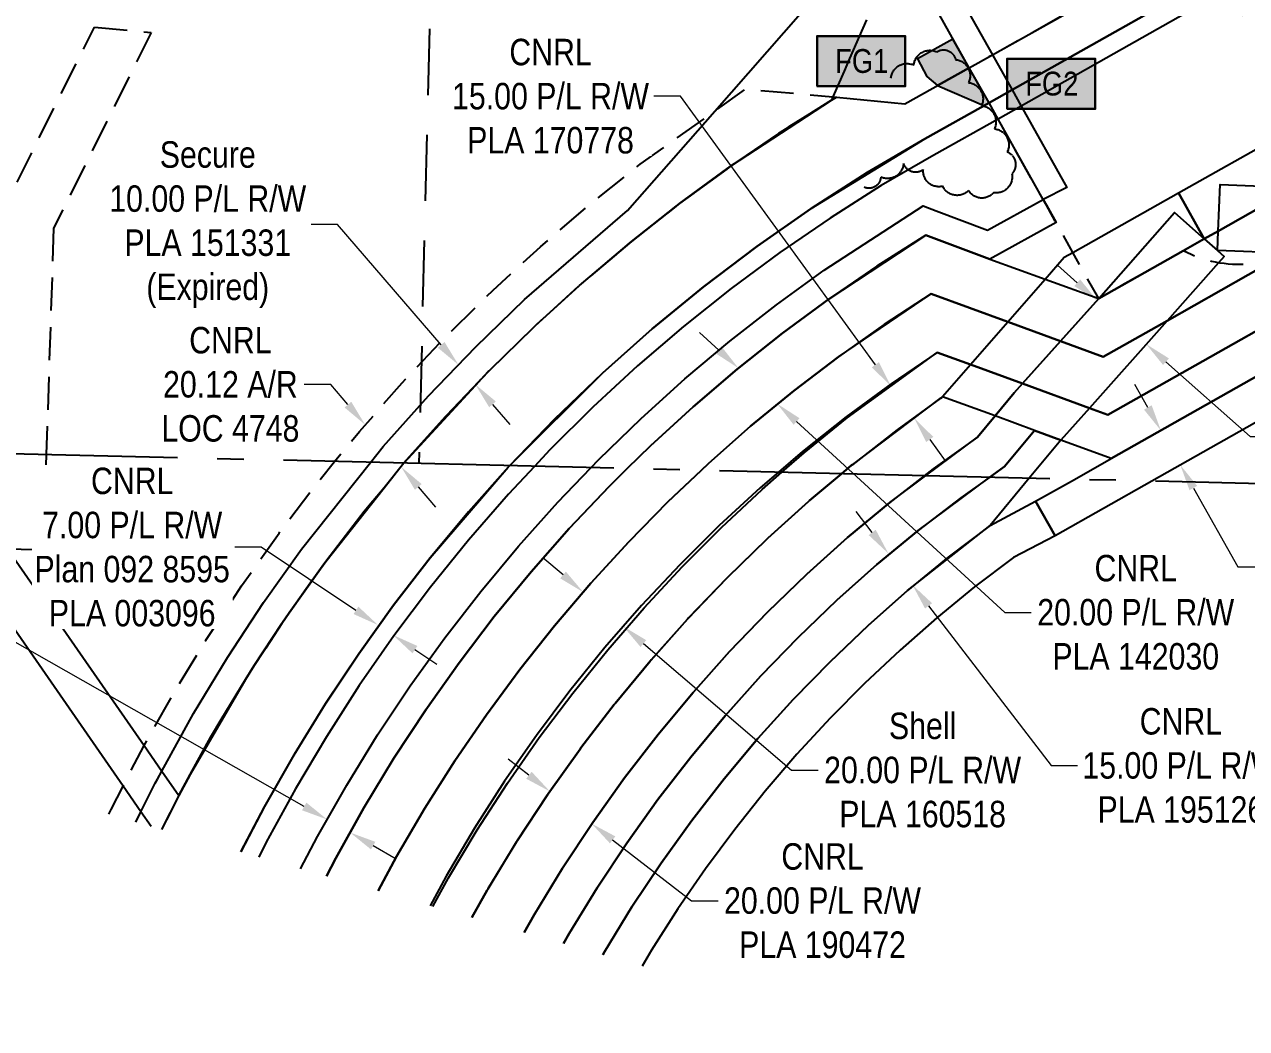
# Model space of a CAD drawing. Extents: x 388192 to 392250, y 6075257 to 6078288.
# Drawn here: x 389404.8 to 389867, y 6075256.7 to 6075636.3 of the extents above; entities that cross this region are included whole.
import ezdxf
from ezdxf.enums import TextEntityAlignment as Align

# ---------------------------------------------------------------- set-up
doc = ezdxf.new("R2010")
doc.units = 0
doc.header["$LTSCALE"] = 5
doc.header["$PDSIZE"] = 0.5
for name, pattern in [('0', [1, 1, 0]), ('foc-ACCESSROAD', [3.75, 2.5, -1.25]), ('foc-LSD', [8, 5, -3]), ('foc-QUARTERLINE', [33, 25, -3, 2, -3])]:
    doc.linetypes.add(name, pattern=pattern)
doc.layers.get('Defpoints').update_dxf_attribs({"color": 9})
for name, color, linetype in [('C-AR', 13, 'foc-ACCESSROAD'), ('C-RW', 13, 'Continuous'), ('C-WS', 13, 'foc-ACCESSROAD'), ('F-RW', 190, 'Continuous'), ('L-QSEC', 8, 'foc-QUARTERLINE'), ('L-SECTION-LSD', 7, 'foc-LSD'), ('P-TEMP-BLOCKS', 250, 'Continuous'), ('P-TEMP-BLUE', 146, 'Continuous'), ('P-WORKAREA', 113, 'Continuous'), ('P-WORKAREA-H', 111, 'Continuous'), ('T-BUSH', 110, '0')]:
    doc.layers.add(name, color=color, linetype=linetype)
for name, color, linetype, lineweight in [('C-AR-T', 13, 'Continuous', 9), ('C-RW-T', 13, 'Continuous', 9), ('F-RW-T', 190, 'Continuous', 9)]:
    doc.layers.add(name, color=color, linetype=linetype, lineweight=lineweight)
doc.layers.add('P-TEMP-BLUE-H', color=7, linetype='Continuous', true_color=0x99e6ff)
doc.styles.add('80CG', font='ARIALN.TTF', dxfattribs={"height": 10})
doc.styles.add('80L', font='ARIALN.TTF', dxfattribs={"height": 10})
doc.dimstyles.new('Compass 5 000', dxfattribs={"dimscale": 5, "dimtxt": 9, "dimasz": 2, "dimexe": 0.2, "dimexo": 0.0625, "dimgap": 0.5, "dimtad": 0, "dimtih": 1, "dimtoh": 1, "dimzin": 0, "dimdsep": 46, "dimtxsty": '80CG', "dimcen": 0.1, "dimse1": 1, "dimse2": 1, "dimclrd": 256, "dimclrt": 256, "dimaunit": 1, "dimadec": 4, "dimazin": 0, "dimtfac": 0.06, "dimtofl": 0, "dimtmove": 0, "dimatfit": 1, "dimfxl": 0.2, "dimtolj": 1, "dimtzin": 0, "dimlwd": -1, "dimarcsym": 0})

# ---------------------------------------------------------------- blocks, each defined once
blk = doc.blocks.new('*D24')
at = {"layer": 'C-AR-T', "transparency": 16777216}
for p, q in [((389520.62, 6075500.24), (389510.62, 6075500.24)), ((389527.13, 6075492.62), (389520.62, 6075500.24)), ((389553.74, 6075461.51), (389560.24, 6075453.91))]:
    blk.add_line(p, q, dxfattribs=at)
for points in [[(389528.39, 6075493.71), (389525.86, 6075491.54), (389533.63, 6075485.02)], [(389555.01, 6075462.59), (389552.47, 6075460.42), (389547.24, 6075469.11)]]:
    blk.add_solid(points, dxfattribs=at)
at = {"layer": 'Defpoints', "color": 0, "transparency": 16777216}
for p in [(389601.05, 6075542.69), (389614.66, 6075526.77), (389533.63, 6075485.02)]:
    blk.add_point(p, dxfattribs=at)
at = {"layer": 'C-AR-T', "transparency": 16777216, "insert": (389482.67, 6075500.24), "char_height": 10, "width": 372.1014, "attachment_point": 5, "style": '80CG'}
blk.add_mtext('\\A1;CNRL\\P20.12 A/R\\PLOC 4748', dxfattribs=at)
blk = doc.blocks.new('*D30')
at = {"layer": 'C-RW-T', "transparency": 16777216}
for p, q in [((389494.3, 6075438.72), (389484.3, 6075438.72)), ((389530.16, 6075414.85), (389494.3, 6075438.72)), ((389552.47, 6075399.99), (389560.8, 6075394.45))]:
    blk.add_line(p, q, dxfattribs=at)
for points in [[(389531.08, 6075416.24), (389529.24, 6075413.46), (389538.48, 6075409.31)], [(389553.4, 6075401.38), (389551.55, 6075398.61), (389544.15, 6075405.54)]]:
    blk.add_solid(points, dxfattribs=at)
at = {"layer": 'Defpoints', "color": 0, "transparency": 16777216}
for p in [(389538.48, 6075409.31), (389525.8, 6075390.25), (389531.47, 6075386.48)]:
    blk.add_point(p, dxfattribs=at)
at = {"layer": 'C-RW-T', "transparency": 16777216, "insert": (389445.53, 6075438.72), "char_height": 10, "attachment_point": 5, "style": '80CG', "bg_fill": 3, "box_fill_scale": 1.1, "bg_fill_color": 256, "bg_fill_true_color": 13158600, "bg_fill_transparency": 0}
blk.add_mtext('\\A1;CNRL\\P7.00 P/L R/W\\PPlan 092 8595\\PPLA 003096', dxfattribs=at)
blk = doc.blocks.new('*D33')
at = {"layer": 'Defpoints', "color": 0, "transparency": 16777216}
for p in [(389622.63, 6075553.98), (389628.97, 6075546.63), (389568.93, 6075507.65)]:
    blk.add_point(p, dxfattribs=at)
at = {"layer": 'F-RW-T', "transparency": 16777216}
for p, q in [((389523.19, 6075560.67), (389513.19, 6075560.67)), ((389562.4, 6075515.22), (389523.19, 6075560.67)), ((389581.81, 6075492.73), (389588.34, 6075485.16))]:
    blk.add_line(p, q, dxfattribs=at)
for points in [[(389563.66, 6075516.31), (389561.14, 6075514.13), (389568.93, 6075507.65)], [(389583.07, 6075493.82), (389580.55, 6075491.64), (389575.28, 6075500.3)]]:
    blk.add_solid(points, dxfattribs=at)
at = {"layer": 'F-RW-T', "transparency": 16777216, "insert": (389474.11, 6075560.67), "char_height": 10, "attachment_point": 5, "style": '80CG', "bg_fill": 3, "box_fill_scale": 1.1, "bg_fill_color": 256, "bg_fill_true_color": 13158600, "bg_fill_transparency": 0}
blk.add_mtext('\\A1;Secure\\P10.00 P/L R/W\\PPLA 151331\\P(Expired)', dxfattribs=at)
blk = doc.blocks.new('*D35')
at = {"layer": 'C-RW-T', "transparency": 16777216}
for p, q in [((389652.85, 6075609.18), (389642.85, 6075609.18)), ((389726.64, 6075507.7), (389652.85, 6075609.18)), ((389747.17, 6075479.45), (389753.05, 6075471.36))]:
    blk.add_line(p, q, dxfattribs=at)
for points in [[(389727.98, 6075508.68), (389725.29, 6075506.72), (389732.52, 6075499.61)], [(389748.52, 6075480.43), (389745.83, 6075478.47), (389741.29, 6075487.53)]]:
    blk.add_solid(points, dxfattribs=at)
at = {"layer": 'Defpoints', "color": 0, "transparency": 16777216}
for p in [(389732.52, 6075499.61), (389734.08, 6075500.74), (389742.86, 6075488.67)]:
    blk.add_point(p, dxfattribs=at)
at = {"layer": 'C-RW-T', "transparency": 16777216, "insert": (389603.76, 6075609.18), "char_height": 10, "attachment_point": 5, "style": '80CG', "bg_fill": 3, "box_fill_scale": 1.1, "bg_fill_color": 256, "bg_fill_true_color": 13158600, "bg_fill_transparency": 0}
blk.add_mtext('\\A1;CNRL\\P15.00 P/L R/W\\PPLA 170778', dxfattribs=at)
blk = doc.blocks.new('*D36')
at = {"layer": 'C-RW-T', "transparency": 16777216}
for p, q in [((389667.45, 6075513.16), (389660.08, 6075519.92)), ((389696.82, 6075486.24), (389775.56, 6075414.07)), ((389775.56, 6075414.07), (389785.56, 6075414.07))]:
    blk.add_line(p, q, dxfattribs=at)
for points in [[(389668.57, 6075514.39), (389666.32, 6075511.93), (389674.82, 6075506.41)], [(389697.95, 6075487.47), (389695.7, 6075485.01), (389689.45, 6075492.99)]]:
    blk.add_solid(points, dxfattribs=at)
at = {"layer": 'Defpoints', "color": 0, "transparency": 16777216}
for p in [(389689.45, 6075492.99), (389612.74, 6075438.68), (389627.38, 6075425.27)]:
    blk.add_point(p, dxfattribs=at)
at = {"layer": 'C-RW-T', "transparency": 16777216, "insert": (389825.09, 6075414.07), "char_height": 10, "attachment_point": 5, "style": '80CG'}
blk.add_mtext('\\A1;CNRL\\P20.00 P/L R/W\\PPLA 142030', dxfattribs=at)
blk = doc.blocks.new('*D37')
at = {"layer": 'Defpoints', "color": 0, "transparency": 16777216}
for p in [(389526.4, 6075348.3), (389535.1, 6075343.36), (389519.29, 6075335.77)]:
    blk.add_point(p, dxfattribs=at)
at = {"layer": 'F-RW-T', "transparency": 16777216}
for p, q in [((389401.23, 6075402.84), (389391.23, 6075402.84)), ((389510.59, 6075340.71), (389401.23, 6075402.84)), ((389536.67, 6075325.89), (389545.37, 6075320.95))]:
    blk.add_line(p, q, dxfattribs=at)
for points in [[(389511.41, 6075342.16), (389509.77, 6075339.26), (389519.29, 6075335.77)], [(389537.5, 6075327.34), (389535.85, 6075324.45), (389527.98, 6075330.83)]]:
    blk.add_solid(points, dxfattribs=at)
at = {"layer": 'F-RW-T', "transparency": 16777216, "insert": (389352.14, 6075402.84), "char_height": 10, "attachment_point": 5, "style": '80CG'}
blk.add_mtext('\\A1;Shell\\P10.00 P/L R/W\\PPLA 122084', dxfattribs=at)
blk = doc.blocks.new('*D38')
at = {"layer": 'Defpoints', "color": 0, "transparency": 16777216}
for p in [(389615.22, 6075420.72), (389616.09, 6075421.74), (389630.4, 6075407.76)]:
    blk.add_point(p, dxfattribs=at)
at = {"layer": 'F-RW-T', "transparency": 16777216}
for p, q in [((389608.48, 6075428.23), (389600.87, 6075434.72)), ((389638.88, 6075402.29), (389694.95, 6075354.44)), ((389694.95, 6075354.44), (389704.95, 6075354.44))]:
    blk.add_line(p, q, dxfattribs=at)
for points in [[(389609.56, 6075429.49), (389607.4, 6075426.96), (389616.09, 6075421.74)], [(389639.96, 6075403.56), (389637.79, 6075401.02), (389631.27, 6075408.78)]]:
    blk.add_solid(points, dxfattribs=at)
at = {"layer": 'F-RW-T', "transparency": 16777216, "insert": (389744.49, 6075354.44), "char_height": 10, "attachment_point": 5, "style": '80CG'}
blk.add_mtext('\\A1;Shell\\P20.00 P/L R/W\\PPLA 160518', dxfattribs=at)
blk = doc.blocks.new('*D39')
at = {"layer": 'C-RW-T', "transparency": 16777216}
for p, q in [((389595.59, 6075352.5), (389587.67, 6075358.61)), ((389627.25, 6075328.08), (389657.1, 6075305.06)), ((389657.1, 6075305.06), (389667.1, 6075305.06))]:
    blk.add_line(p, q, dxfattribs=at)
for points in [[(389596.61, 6075353.82), (389594.57, 6075351.18), (389603.51, 6075346.39)], [(389628.27, 6075329.4), (389626.23, 6075326.76), (389619.33, 6075334.19)]]:
    blk.add_solid(points, dxfattribs=at)
at = {"layer": 'Defpoints', "color": 0, "transparency": 16777216}
for p in [(389616.3, 6075362.97), (389632.12, 6075350.77), (389619.33, 6075334.19)]:
    blk.add_point(p, dxfattribs=at)
at = {"layer": 'C-RW-T', "transparency": 16777216, "insert": (389706.63, 6075305.06), "char_height": 10, "attachment_point": 5, "style": '80CG'}
blk.add_mtext('\\A1;CNRL\\P20.00 P/L R/W\\PPLA 190472', dxfattribs=at)
blk = doc.blocks.new('*D42')
at = {"layer": 'C-RW-T', "transparency": 16777216}
for p, q in [((389829.67, 6075491.56), (389824.75, 6075500.26)), ((389846.88, 6075461.09), (389863.69, 6075431.32)), ((389863.69, 6075431.32), (389873.69, 6075431.32))]:
    blk.add_line(p, q, dxfattribs=at)
for points in [[(389831.12, 6075492.38), (389828.22, 6075490.74), (389834.59, 6075482.85)], [(389848.33, 6075461.91), (389845.43, 6075460.27), (389841.96, 6075469.79)]]:
    blk.add_solid(points, dxfattribs=at)
at = {"layer": 'Defpoints', "color": 0, "transparency": 16777216}
for p in [(389826.57, 6075478.32), (389841.96, 6075469.79), (389833.94, 6075465.27)]:
    blk.add_point(p, dxfattribs=at)
at = {"layer": 'C-RW-T', "transparency": 16777216, "insert": (389912.77, 6075431.32), "char_height": 10, "attachment_point": 5, "style": '80CG'}
blk.add_mtext('\\A1;CNRL\\P15.00 P/L R/W\\PPLA 220622', dxfattribs=at)
blk = doc.blocks.new('*D43')
at = {"layer": 'C-RW-T', "transparency": 16777216}
for p, q in [((389802.96, 6075538.7), (389795.49, 6075545.34)), ((389836.53, 6075508.86), (389868.31, 6075480.61)), ((389868.31, 6075480.61), (389878.31, 6075480.61))]:
    blk.add_line(p, q, dxfattribs=at)
for points in [[(389804.07, 6075539.94), (389801.86, 6075537.45), (389810.44, 6075532.05)], [(389837.64, 6075510.1), (389835.42, 6075507.61), (389829.05, 6075515.5)]]:
    blk.add_solid(points, dxfattribs=at)
at = {"layer": 'Defpoints', "color": 0, "transparency": 16777216}
for p in [(389820.81, 6075543.72), (389839.43, 6075527.17), (389829.05, 6075515.5)]:
    blk.add_point(p, dxfattribs=at)
at = {"layer": 'C-RW-T', "transparency": 16777216, "insert": (389917.85, 6075480.61), "char_height": 10, "attachment_point": 5, "style": '80CG', "bg_fill": 3, "box_fill_scale": 1.1, "bg_fill_color": 256, "bg_fill_true_color": 13158600, "bg_fill_transparency": 0}
blk.add_mtext('\\A1;CNRL\\P25.00 P/L R/W\\PPLA 220572', dxfattribs=at)
blk = doc.blocks.new('*D59')
at = {"layer": 'C-RW-T', "transparency": 16777216}
for p, q in [((389725.42, 6075444.31), (389719.33, 6075452.24)), ((389746.74, 6075416.54), (389793.09, 6075356.16)), ((389793.09, 6075356.16), (389803.09, 6075356.16))]:
    blk.add_line(p, q, dxfattribs=at)
for points in [[(389726.74, 6075445.32), (389724.1, 6075443.29), (389731.51, 6075436.38)], [(389748.06, 6075417.55), (389745.41, 6075415.52), (389740.65, 6075424.47)]]:
    blk.add_solid(points, dxfattribs=at)
at = {"layer": 'Defpoints', "color": 0, "transparency": 16777216}
for p in [(389753.96, 6075453.62), (389763.1, 6075441.71), (389731.51, 6075436.38)]:
    blk.add_point(p, dxfattribs=at)
at = {"layer": 'C-RW-T', "transparency": 16777216, "insert": (389842.17, 6075356.16), "char_height": 10, "attachment_point": 5, "style": '80CG'}
blk.add_mtext('\\A1;CNRL\\P15.00 P/L R/W\\PPLA 195126', dxfattribs=at)
blk = doc.blocks.new('Temp_Area5')
at = {"true_color": 0x99e6ff}
h = blk.add_hatch(color=141, dxfattribs=at)
h.dxf.hatch_style = 1
h.paths.add_polyline_path([(-16.83, -9.44), (16.33, -9.44), (16.33, 9.05), (-16.83, 9.05)])
at = {"color": 250}
for points in [[(-17.03, -9.64), (16.53, -9.64), (16.53, 9.25), (-17.03, 9.25)], [(-16.93, -9.54), (16.43, -9.54), (16.43, 9.15), (-16.93, 9.15)]]:
    blk.add_lwpolyline(points, close=True, dxfattribs=at)
at = {"color": 250, "style": '80L'}
blk.add_attdef('TEMPORARY', text='', height=9, dxfattribs=at).set_placement((0, -0.15), align=Align.MIDDLE_CENTER)
blk = doc.blocks.new('Temp_Area3')
h = blk.add_hatch(color=111)
h.dxf.hatch_style = 1
h.paths.add_polyline_path([(-16.83, -9.44), (16.33, -9.44), (16.33, 9.05), (-16.83, 9.05)])
at = {"color": 250}
for points in [[(-17.03, -9.64), (16.53, -9.64), (16.53, 9.25), (-17.03, 9.25)], [(-16.93, -9.54), (16.43, -9.54), (16.43, 9.15), (-16.93, 9.15)]]:
    blk.add_lwpolyline(points, close=True, dxfattribs=at)
at = {"color": 250, "style": '80L'}
blk.add_attdef('TEMPORARY', text='', height=9, dxfattribs=at).set_placement((0, -0.15), align=Align.MIDDLE_CENTER)

msp = doc.modelspace()

# ---------------------------------------------------------------- hatches: boundary and pattern name
at = {"layer": 'P-TEMP-BLUE-H'}
h = msp.add_hatch(color=256, dxfattribs=at)
h.dxf.hatch_style = 1
h.paths.add_polyline_path([(389762.142, 6075619.999), (389755.874, 6075630.765), (389742.514, 6075623.391), (389746.123, 6075616.675), (389750.11, 6075613.279)])
at = {"layer": 'P-WORKAREA-H'}
h = msp.add_hatch(color=256, dxfattribs=at)
h.dxf.hatch_style = 1
h.paths.add_polyline_path([(389750.11, 6075613.279), (389767.69, 6075605.698), (389769.602, 6075606.771), (389762.142, 6075619.999)])

# ---------------------------------------------------------------- linework, layer by layer
at = {"layer": 'C-AR', "flags": 128}
msp.add_lwpolyline([(389436.644, 6075337.735), (389437.525, 6075339.602), (389442.067, 6075348.436), (389448.744, 6075361.363), (389450.042, 6075363.7), (389460.722, 6075382.715), (389473.444, 6075403.632), (389486.895, 6075424.088), (389501.057, 6075444.058), (389515.914, 6075463.518), (389522.098, 6075471.09), (389531.446, 6075482.443), (389547.635, 6075500.809), (389564.46, 6075518.594), (389581.901, 6075535.775), (389599.935, 6075552.332), (389618.541, 6075568.244), (389637.697, 6075583.491), (389665.843, 6075603.563), (389677.556, 6075611.917), (389710.558, 6075609.013), (389711.879, 6075608.897), (389710.023, 6075607.716), (389691.663, 6075596.183), (389689.989, 6075595.066), (389671.844, 6075582.737), (389670.417, 6075581.7), (389652.545, 6075568.612), (389651.324, 6075567.657), (389633.758, 6075553.814), (389632.736, 6075552.954), (389615.507, 6075538.359), (389614.675, 6075537.609), (389597.997, 6075522.441), (389597.688, 6075522.152), (389597.162, 6075521.642), (389580.908, 6075505.771), (389580.559, 6075505.422), (389580.22, 6075505.07), (389577.409, 6075502.112), (389576.749, 6075501.414), (389564.417, 6075488.501), (389564.036, 6075488.089), (389548.281, 6075470.461), (389540.783, 6075461.149), (389533.303, 6075452.213), (389532.065, 6075450.629), (389518.78, 6075433.282), (389516.707, 6075430.553), (389504.883, 6075413.87), (389502.127, 6075409.88), (389491.696, 6075393.952), (389488.347, 6075388.644), (389479.217, 6075373.582), (389475.318, 6075366.999), (389467.482, 6075352.762), (389463.139, 6075344.829), (389456.638, 6075332.053)], dxfattribs=at)
at = {"layer": 'C-RW'}
for points in [[(389873.105, 6075664.913), (389863.359, 6075659.422), (389856.676, 6075655.707), (389848.48, 6075651.112), (389830.287, 6075640.91), (389778.343, 6075611.682), (389769.602, 6075606.771), (389745.268, 6075593.107), (389723.565, 6075580.364), (389702.375, 6075566.786), (389681.729, 6075552.394), (389661.658, 6075537.209), (389642.194, 6075521.256), (389623.365, 6075504.558), (389588.21, 6075469.503), (389587.726, 6075469.027), (389572.691, 6075452.137), (389558.243, 6075434.713), (389544.42, 6075416.803), (389531.231, 6075398.422), (389518.692, 6075379.59), (389506.82, 6075360.331), (389495.628, 6075340.67), (389486.646, 6075323.524)], [(389486.654, 6075323.522), (389495.595, 6075340.594), (389506.79, 6075360.267), (389518.666, 6075379.538), (389531.209, 6075398.38), (389544.403, 6075416.772), (389558.232, 6075434.692), (389587.726, 6075469.027), (389588.21, 6075469.502), (389605.2, 6075487.139), (389623.365, 6075504.558), (389642.194, 6075521.256), (389661.658, 6075537.209), (389681.729, 6075552.394), (389702.375, 6075566.786), (389745.268, 6075593.107), (389769.604, 6075606.76), (389778.346, 6075611.667), (389830.287, 6075640.91), (389848.48, 6075651.112), (389856.674, 6075655.707), (389863.359, 6075659.422), (389877.832, 6075649.653)], [(389398.49, 6075438.005), (389450.044, 6075363.703), (389456.702, 6075354.107), (389463.132, 6075344.839), (389467.478, 6075352.77), (389475.307, 6075367.018), (389479.217, 6075373.583), (389488.329, 6075388.676), (389491.694, 6075393.955), (389502.116, 6075409.902), (389504.881, 6075413.876), (389516.696, 6075430.575), (389518.781, 6075433.279), (389540.794, 6075461.121), (389548.202, 6075470.464), (389564.024, 6075488.121), (389564.408, 6075488.53), (389576.742, 6075501.435), (389577.402, 6075502.131), (389580.215, 6075505.087), (389580.553, 6075505.44), (389580.902, 6075505.786), (389597.158, 6075521.657), (389597.683, 6075522.168), (389597.993, 6075522.454), (389614.671, 6075537.621), (389615.467, 6075538.341), (389632.734, 6075552.964), (389633.726, 6075553.8), (389651.323, 6075567.664), (389652.521, 6075568.602), (389670.416, 6075581.703), (389671.827, 6075582.732), (389710.025, 6075607.703), (389711.879, 6075608.897), (389737.794, 6075606.388), (389762.142, 6075620.01), (389770.864, 6075624.919), (389822.932, 6075654.087)], [(389868.041, 6075644.204), (389860.21, 6075649.568), (389851.912, 6075644.988), (389781.731, 6075605.48), (389773.021, 6075600.549), (389748.687, 6075586.977), (389728.857, 6075575.406), (389709.458, 6075563.124), (389690.518, 6075550.15), (389672.059, 6075536.497), (389654.107, 6075522.185), (389636.685, 6075507.233), (389619.815, 6075491.659), (389603.521, 6075475.485), (389597.708, 6075469.274), (389587.822, 6075458.732), (389572.741, 6075441.421), (389558.296, 6075423.575), (389544.507, 6075405.218), (389531.391, 6075386.374), (389518.967, 6075367.068), (389507.249, 6075347.324), (389496.254, 6075327.169), (389493.466, 6075321.586)], [(389885.415, 6075574.692), (389856.32, 6075558.253), (389850.998, 6075555.271), (389841.21, 6075572.674), (389880.755, 6075594.899)], [(390103.216, 6075561.043), (390086.373, 6075561.685), (390050.638, 6075528.575), (389989.456, 6075530.888), (389959.312, 6075532.028), (389952.615, 6075532.281), (389831.12, 6075463.673), (389794.566, 6075443.037), (389787.222, 6075456.106), (389801.874, 6075464.375), (389815.851, 6075472.271), (389948.958, 6075547.424), (389959.678, 6075547.018), (389989.823, 6075545.879), (390045.004, 6075543.792), (390055.3, 6075553.329), (390080.738, 6075576.902), (390103.484, 6075576.036)], [(389519.007, 6075314.326), (389522.49, 6075321.103), (389533.178, 6075340.203), (389544.537, 6075358.913), (389556.551, 6075377.207), (389569.207, 6075395.065), (389582.488, 6075412.462), (389596.377, 6075429.378), (389610.858, 6075445.791), (389625.911, 6075461.679), (389632.785, 6075468.432), (389641.518, 6075477.025), (389657.659, 6075491.807), (389674.314, 6075506.008), (389691.462, 6075519.61), (389709.081, 6075532.595), (389745.645, 6075556.651), (389769.855, 6075547.631), (389790.809, 6075540.058), (389811.085, 6075532.721), (389843.073, 6075550.781), (389850.998, 6075555.273), (389856.319, 6075558.26), (389885.413, 6075574.694)], [(389574.017, 6075298.691), (389579.839, 6075309.101), (389580.105, 6075309.554), (389590.882, 6075327.282), (389591.167, 6075327.728), (389602.577, 6075345.052), (389602.879, 6075345.489), (389614.909, 6075362.385), (389615.229, 6075362.814), (389627.86, 6075379.26), (389628.198, 6075379.68), (389641.415, 6075395.653), (389641.771, 6075396.065), (389655.555, 6075411.545), (389655.93, 6075411.947), (389670.261, 6075426.914), (389670.655, 6075427.306), (389685.515, 6075441.738), (389685.928, 6075442.12), (389701.297, 6075456), (389701.728, 6075456.372), (389713.786, 6075466.487), (389717.584, 6075469.68), (389718.037, 6075470.034), (389751.16, 6075494.907), (389751.592, 6075495.226), (389752.044, 6075495.667), (389762.554, 6075507.761), (389776.71, 6075523.943), (389790.809, 6075540.058), (389798.055, 6075548.341), (389801.29, 6075550.165), (389841.21, 6075572.673), (389851, 6075555.264), (389843.074, 6075550.774), (389811.085, 6075532.726), (389796.679, 6075516.646), (389782.26, 6075500.561), (389779.157, 6075497.099), (389771.878, 6075488.336), (389765.264, 6075480.374), (389748.429, 6075468.316), (389745.1, 6075465.736), (389732.046, 6075455.65), (389716.136, 6075442.395), (389700.721, 6075428.568), (389685.821, 6075414.187), (389671.455, 6075399.271), (389657.645, 6075383.841), (389644.406, 6075367.917), (389631.758, 6075351.521), (389619.717, 6075334.673), (389608.3, 6075317.396), (389597.521, 6075299.715), (389593.796, 6075293.07)], [(389882.174, 6075549.887), (389856.039, 6075550.851), (389856.32, 6075558.258), (389856.985, 6075575.786), (389885.413, 6075574.698)], [(389593.798, 6075293.069), (389597.522, 6075299.713), (389608.302, 6075317.395), (389619.719, 6075334.671), (389631.76, 6075351.519), (389644.408, 6075367.916), (389657.647, 6075383.839), (389671.457, 6075399.27), (389685.822, 6075414.185), (389700.722, 6075428.566), (389716.137, 6075442.394), (389732.047, 6075455.649), (389745.592, 6075465.724), (389765.264, 6075480.374), (389771.878, 6075488.336), (389779.157, 6075497.099), (389782.261, 6075500.56), (389796.68, 6075516.643), (389811.085, 6075532.721), (389839.797, 6075565.199), (389850.998, 6075555.273), (389856.039, 6075550.851), (389858.526, 6075548.654), (389856.383, 6075546.243), (389836.927, 6075524.358), (389807.554, 6075491.317), (389796.808, 6075479.229), (389786.836, 6075482.871), (389775.47, 6075469.188), (389769.894, 6075465.141), (389758.94, 6075457.436), (389742.852, 6075445.086), (389727.229, 6075432.153), (389712.092, 6075418.655), (389697.461, 6075404.611), (389683.355, 6075390.038), (389669.795, 6075374.957), (389656.797, 6075359.388), (389644.38, 6075343.352), (389632.56, 6075326.871), (389621.353, 6075309.967), (389610.775, 6075292.663), (389608.634, 6075288.853)], [(389877.771, 6075547.462), (389836.927, 6075524.358), (389812.818, 6075510.746), (389796.68, 6075516.643), (389776.71, 6075523.943), (389747.658, 6075534.561), (389729.948, 6075522.943), (389712.661, 6075510.706), (389695.819, 6075497.863), (389679.443, 6075484.43), (389663.554, 6075470.424), (389660.748, 6075467.76), (389648.172, 6075455.864), (389633.316, 6075440.768), (389619.005, 6075425.154), (389605.256, 6075409.042), (389592.088, 6075392.453), (389579.517, 6075375.407), (389567.558, 6075357.926), (389556.227, 6075340.031), (389545.538, 6075321.746), (389538.557, 6075308.77)], [(389559.194, 6075302.904), (389565.201, 6075313.782), (389576.014, 6075331.839), (389587.452, 6075349.506), (389599.502, 6075366.762), (389612.148, 6075383.586), (389625.375, 6075399.957), (389639.167, 6075415.855), (389653.507, 6075431.26), (389668.378, 6075446.154), (389683.76, 6075460.518), (389691.248, 6075467.028), (389699.636, 6075474.336), (389715.986, 6075487.589), (389750.027, 6075512.338), (389762.554, 6075507.761), (389782.261, 6075500.56), (389807.554, 6075491.317), (389814.551, 6075488.76), (389920.325, 6075548.48)], [(389948.958, 6075547.424), (389815.851, 6075472.271), (389796.808, 6075479.229), (389786.836, 6075482.871), (389771.878, 6075488.336), (389752.065, 6075495.61), (389751.593, 6075495.221), (389751.16, 6075494.907), (389734.824, 6075483.123), (389718.033, 6075470.046), (389717.583, 6075469.681), (389713.786, 6075466.487), (389701.725, 6075456.384), (389701.296, 6075456.003), (389685.924, 6075442.133), (389685.514, 6075441.743), (389670.651, 6075427.32), (389670.259, 6075426.919), (389655.924, 6075411.962), (389655.552, 6075411.552), (389641.766, 6075396.08), (389641.412, 6075395.661), (389628.192, 6075379.694), (389627.857, 6075379.267), (389615.222, 6075362.829), (389614.906, 6075362.392), (389602.873, 6075345.503), (389602.574, 6075345.059), (389591.16, 6075327.74), (389590.879, 6075327.287), (389580.099, 6075309.565), (389579.837, 6075309.105), (389574.011, 6075298.693)], [(389608.634, 6075288.853), (389610.775, 6075292.663), (389621.353, 6075309.967), (389632.56, 6075326.871), (389644.38, 6075343.352), (389656.797, 6075359.388), (389669.795, 6075374.957), (389683.355, 6075390.038), (389697.461, 6075404.611), (389712.092, 6075418.655), (389727.229, 6075432.153), (389742.852, 6075445.086), (389769.894, 6075465.141), (389775.47, 6075469.188), (389786.836, 6075482.871), (389796.808, 6075479.229), (389784.814, 6075464.783), (389769.996, 6075446.95), (389754.156, 6075434.91), (389738.773, 6075422.292), (389723.868, 6075409.112), (389709.46, 6075395.388), (389695.572, 6075381.142), (389682.22, 6075366.39), (389669.424, 6075351.154), (389657.201, 6075335.455), (389645.568, 6075319.314), (389634.54, 6075302.752), (389624.134, 6075285.794), (389623.479, 6075284.633)], [(389623.479, 6075284.633), (389624.134, 6075285.794), (389634.54, 6075302.752), (389645.568, 6075319.314), (389657.201, 6075335.455), (389669.424, 6075351.154), (389682.22, 6075366.39), (389695.572, 6075381.142), (389709.46, 6075395.388), (389723.868, 6075409.112), (389738.773, 6075422.292), (389769.996, 6075446.95), (389787.222, 6075456.106), (389794.566, 6075443.037), (389778.849, 6075434.844), (389764.134, 6075423.678), (389749.822, 6075411.998), (389735.933, 6075399.82), (389722.483, 6075387.158), (389709.49, 6075374.027), (389696.969, 6075360.445), (389684.937, 6075346.429), (389673.408, 6075331.996), (389662.396, 6075317.165), (389651.917, 6075301.953), (389641.982, 6075286.379), (389638.446, 6075280.379)], [(389452.646, 6075333.187), (389448.819, 6075338.705), (389442.067, 6075348.437), (389379.579, 6075438.529)]]:
    msp.add_lwpolyline(points, dxfattribs=at)
at = {"layer": 'C-WS', "flags": 128}
msp.add_lwpolyline([(389883.799, 6075549.934), (389882.319, 6075549.266), (389880.816, 6075548.651), (389879.28, 6075548.166), (389878.499, 6075547.829), (389877.762, 6075547.514), (389876.19, 6075547.132), (389874.615, 6075546.736), (389873.027, 6075546.397), (389871.429, 6075546.114), (389869.821, 6075545.888), (389868.206, 6075545.72), (389866.586, 6075545.608), (389864.963, 6075545.555), (389863.339, 6075545.559), (389861.717, 6075545.622), (389860.097, 6075545.741), (389858.483, 6075545.919), (389856.876, 6075546.153), (389855.279, 6075546.444), (389853.693, 6075546.793), (389852.121, 6075547.197), (389850.563, 6075547.657), (389849.023, 6075548.172), (389847.503, 6075548.741), (389846.003, 6075549.365), (389843.074, 6075550.774), (389811.085, 6075532.731), (389801.29, 6075550.165), (389796.171, 6075559.274), (389791.291, 6075567.966), (389790.06, 6075570.158), (389773.029, 6075600.503), (389769.602, 6075606.763), (389762.142, 6075619.999), (389770.864, 6075624.919), (389822.932, 6075654.087), (389825.547, 6075655.55), (389834.491, 6075660.559), (389849.379, 6075668.882), (389856.27, 6075656.438), (389856.675, 6075655.707), (389860.222, 6075649.547), (389864.342, 6075642.024), (389867.154, 6075636.816), (389868.747, 6075636.687), (389870.334, 6075636.503), (389871.914, 6075636.264), (389873.485, 6075635.969), (389875.044, 6075635.62), (389876.59, 6075635.216), (389878.121, 6075634.759), (389879.635, 6075634.248), (389881.13, 6075633.684), (389882.605, 6075633.069), (389884.057, 6075632.402), (389885.485, 6075631.685), (389886.887, 6075630.918), (389888.261, 6075630.103), (389889.606, 6075629.241), (389890.92, 6075628.331), (389892.201, 6075627.376), (389893.449, 6075626.378), (389894.66, 6075625.335), (389895.834, 6075624.252), (389896.97, 6075623.128), (389898.066, 6075621.965), (389899.12, 6075620.764), (389899.692, 6075620.065), (389900.132, 6075619.527), (389901.099, 6075618.256), (389902.022, 6075616.951), (389902.899, 6075615.615), (389903.728, 6075614.249), (389904.509, 6075612.855), (389905.24, 6075611.435), (389905.922, 6075609.99), (389906.553, 6075608.521), (389907.131, 6075607.032), (389907.658, 6075605.523), (389908.131, 6075603.997), (389908.55, 6075602.455), (389908.916, 6075600.899), (389909.226, 6075599.332), (389909.482, 6075597.754), (389909.682, 6075596.169), (389909.827, 6075594.578), (389909.871, 6075593.795), (389909.916, 6075592.983), (389909.95, 6075591.385), (389909.927, 6075589.787), (389909.848, 6075588.192), (389909.714, 6075586.599), (389909.524, 6075585.013), (389909.278, 6075583.434), (389908.978, 6075581.864), (389908.623, 6075580.306), (389907.75, 6075577.233), (389907.225, 6075575.696), (389906.612, 6075574.04), (389906.014, 6075572.683), (389905.328, 6075571.211), (389904.591, 6075569.765), (389903.803, 6075568.345), (389902.965, 6075566.955), (389902.077, 6075565.594), (389901.143, 6075564.267), (389900.161, 6075562.973), (389899.134, 6075561.715), (389898.064, 6075560.495), (389896.937, 6075559.293), (389895.795, 6075558.171), (389894.611, 6075557.012), (389894.081, 6075556.627), (389893.353, 6075556.099), (389892.098, 6075555.004), (389890.792, 6075554.037), (389889.454, 6075553.119), (389888.084, 6075552.247), (389886.683, 6075551.425), (389885.254, 6075550.654), (389883.799, 6075549.934)], close=True, dxfattribs=at)
at = {"layer": 'C-WS'}
msp.add_lwpolyline([(389413.013, 6075473.714), (389411.826, 6075437.568), (389398.486, 6075437.997), (389379.577, 6075438.526), (389289.987, 6075440.447), (389290.842, 6075476.656), (389292.865, 6075562.285), (389393.614, 6075559.905), (389431.222, 6075635.322), (389452.708, 6075633.342), (389415.826, 6075559.381), (389413.013, 6075473.714)], close=True, dxfattribs=at)
at = {"layer": 'F-RW'}
for points in [[(389756.039, 6075651.289), (389770.864, 6075624.919), (389778.346, 6075611.666), (389781.741, 6075605.419), (389799.002, 6075574.654), (389790.06, 6075570.158), (389773.029, 6075600.503), (389769.602, 6075606.763), (389762.142, 6075619.999), (389747.293, 6075646.371)], [(389446.865, 6075334.83), (389448.819, 6075338.705), (389454.265, 6075349.509), (389455.074, 6075351.045), (389456.702, 6075354.107), (389468.727, 6075375.808), (389481.554, 6075397.044), (389495.165, 6075417.785), (389509.541, 6075438.004), (389535.723, 6075470.763), (389540.509, 6075476.76), (389557.62, 6075495.971), (389575.439, 6075514.526), (389593.942, 6075532.4), (389632.892, 6075566.005), (389665.843, 6075603.563), (389698.287, 6075640.546)], [(389723.295, 6075638.142), (389716.882, 6075623.476), (389714.777, 6075618.662), (389710.558, 6075609.013), (389710.023, 6075607.716), (389691.663, 6075596.183), (389689.989, 6075595.066), (389671.844, 6075582.737), (389670.417, 6075581.7), (389652.545, 6075568.612), (389651.324, 6075567.657), (389633.758, 6075553.814), (389632.736, 6075552.954), (389615.507, 6075538.359), (389614.675, 6075537.609), (389597.997, 6075522.441), (389597.688, 6075522.152), (389597.162, 6075521.642), (389580.908, 6075505.771), (389580.559, 6075505.422), (389580.22, 6075505.07), (389577.409, 6075502.112), (389576.749, 6075501.414), (389548.281, 6075470.461), (389540.783, 6075461.149), (389533.303, 6075452.213), (389532.065, 6075450.629), (389518.78, 6075433.282), (389516.707, 6075430.553), (389504.883, 6075413.87), (389502.127, 6075409.88), (389491.696, 6075393.952), (389488.347, 6075388.644), (389467.482, 6075352.762), (389463.139, 6075344.829), (389456.638, 6075332.053)], [(389509.245, 6075317.101), (389515.652, 6075329.374), (389526.666, 6075348.761), (389538.361, 6075367.744), (389550.723, 6075386.3), (389563.738, 6075404.404), (389577.387, 6075422.035), (389591.654, 6075439.17), (389606.521, 6075455.788), (389618.996, 6075468.763), (389621.969, 6075471.866), (389637.979, 6075487.385), (389654.53, 6075502.325), (389671.601, 6075516.669), (389689.171, 6075530.396), (389707.218, 6075543.491), (389744.65, 6075567.715), (389749.571, 6075565.858), (389768.999, 6075558.573), (389790.06, 6075570.158), (389791.291, 6075567.965), (389794.956, 6075561.438), (389769.855, 6075547.631), (389745.645, 6075556.651), (389727.15, 6075544.947), (389709.081, 6075532.595), (389691.462, 6075519.61), (389674.314, 6075506.008), (389657.659, 6075491.807), (389641.518, 6075477.025), (389632.786, 6075468.432), (389625.911, 6075461.679), (389610.858, 6075445.791), (389596.377, 6075429.378), (389582.488, 6075412.462), (389569.207, 6075395.065), (389556.551, 6075377.207), (389544.537, 6075358.913), (389533.178, 6075340.203), (389522.49, 6075321.103), (389519.007, 6075314.326)], [(389538.557, 6075308.77), (389545.538, 6075321.746), (389556.227, 6075340.031), (389567.558, 6075357.926), (389579.517, 6075375.407), (389592.088, 6075392.453), (389605.256, 6075409.042), (389619.005, 6075425.154), (389633.316, 6075440.768), (389648.172, 6075455.864), (389660.748, 6075467.76), (389663.554, 6075470.424), (389679.443, 6075484.43), (389695.819, 6075497.863), (389712.661, 6075510.706), (389747.658, 6075534.561), (389776.71, 6075523.943), (389796.68, 6075516.644), (389812.818, 6075510.746), (389836.927, 6075524.358), (389877.766, 6075547.491)], [(389920.325, 6075548.48), (389814.551, 6075488.76), (389807.554, 6075491.317), (389782.261, 6075500.56), (389762.554, 6075507.761), (389750.027, 6075512.338), (389732.603, 6075500.476), (389715.624, 6075487.984), (389699.114, 6075474.88), (389689.976, 6075467.059), (389683.094, 6075461.18), (389667.585, 6075446.903), (389652.61, 6075432.069), (389638.187, 6075416.697), (389624.336, 6075400.807), (389611.076, 6075384.422), (389598.424, 6075367.562), (389586.396, 6075350.251), (389575.011, 6075332.512), (389564.281, 6075314.367), (389558.209, 6075303.184)]]:
    msp.add_lwpolyline(points, dxfattribs=at)
at = {"layer": 'L-QSEC', "flags": 128}
msp.add_lwpolyline([(389957.567, 6075460.645), (389185.031, 6075479.209)], dxfattribs=at)
at = {"layer": 'L-SECTION-LSD', "flags": 128}
msp.add_lwpolyline([(389573.654, 6076274.452), (389553.93, 6075470.344)], dxfattribs=at)
at = {"layer": 'P-TEMP-BLUE'}
msp.add_lwpolyline([(389762.142, 6075619.999), (389755.874, 6075630.765), (389742.514, 6075623.391), (389746.123, 6075616.675), (389750.11, 6075613.279)], close=True, dxfattribs=at)
at = {"layer": 'P-WORKAREA'}
msp.add_lwpolyline([(389750.11, 6075613.279), (389767.69, 6075605.698), (389769.602, 6075606.771), (389762.142, 6075619.999)], close=True, dxfattribs=at)
at = {"layer": 'T-BUSH', "flags": 128}
msp.add_lwpolyline([(389732.513, 6075615.996, -0.5205671), (389741.166, 6075621.001, -0.5205671), (389749.819, 6075626.006, -0.5205671), (389756.955, 6075623.065, -0.5205671), (389761.84, 6075614.344, -0.5205671), (389766.724, 6075605.622, -0.5205671), (389771.611, 6075596.901, -0.5205671), (389776.503, 6075588.184, -0.5205671), (389778.265, 6075579.878, -0.5205671), (389771.285, 6075572.722, -0.5205671), (389761.9, 6075573.591, -0.5205671), (389752.036, 6075575.177, -0.5205671), (389744.743, 6075581.484, -0.5205671), (389737.268, 6075583.764, -0.5205671), (389728.691, 6075578.63, -0.5205671), (389722.344, 6075574.831, -0.5205671)], format="xyb", dxfattribs=at)

# ---------------------------------------------------------------- block references
at = {"layer": 'P-TEMP-BLOCKS', "xscale": 0.9996379999999999, "yscale": 0.9996379999999999, "zscale": 0.9996379999999999}
for name, p, values in [('Temp_Area5', (389721.467, 6075622.683), {'TEMPORARY': 'FG1'}), ('Temp_Area3', (389793.349, 6075614.135), {'TEMPORARY': 'FG2'})]:
    msp.add_blockref(name, p, dxfattribs=at).add_auto_attribs(values)

# ---------------------------------------------------------------- dimensions: what is measured, and where the dimension line sits
at = {"layer": 'C-AR-T'}
dim = msp.add_linear_dim(base=(389533.628, 6075485.022), p1=(389614.665, 6075526.769), p2=(389601.053, 6075542.686), angle=130.53778, text='CNRL\\P20.12 A/R\\PLOC 4748', dimstyle='Compass 5 000', dxfattribs=at)
dim.commit()
dim.dimension.update_dxf_attribs({"geometry": '*D24', "text_midpoint": (389482.674, 6075500.236), "dimtype": 161})
at = {"layer": 'C-RW-T'}
for base, p1, p2, angle, text, picture, middle in [((389841.959, 6075469.794), (389826.57, 6075478.323), (389833.943, 6075465.267), 299.45333, 'CNRL\\P15.00 P/L R/W\\PPLA 220622', '*D42', (389912.774, 6075431.317)), ((389619.332, 6075334.187), (389616.296, 6075362.974), (389632.122, 6075350.767), 322.35467, 'CNRL\\P20.00 P/L R/W\\PPLA 190472', '*D39', (389706.635, 6075305.058))]:
    dim = msp.add_linear_dim(base=base, p1=p1, p2=p2, angle=angle, text=text, dimstyle='Compass 5 000', dxfattribs=at)
    dim.commit()
    dim.dimension.update_dxf_attribs({"geometry": picture, "text_midpoint": middle, "dimtype": 161})
at = {"layer": 'F-RW-T'}
dim = msp.add_linear_dim(base=(389616.087, 6075421.736), p1=(389630.401, 6075407.765), p2=(389615.22, 6075420.719), angle=139.52562, text='Shell\\P20.00 P/L R/W\\PPLA 160518', dimstyle='Compass 5 000', dxfattribs=at)
dim.commit()
dim.dimension.update_dxf_attribs({"geometry": '*D38', "text_midpoint": (389744.489, 6075354.442), "dimtype": 161})

# ---------------------------------------------------------------- next in the draw order: dimensions: what is measured, and where the dimension line sits
at = {"layer": 'C-RW-T'}
for base, p1, p2, angle, text, picture, middle in [((389732.516, 6075499.607), (389742.858, 6075488.672), (389734.081, 6075500.744), 126.01949, 'CNRL\\P15.00 P/L R/W\\PPLA 170778', '*D35', (389603.761, 6075609.184)), ((389538.484, 6075409.308), (389531.466, 6075386.481), (389525.799, 6075390.253), 146.34862, 'CNRL\\P7.00 P/L R/W\\PPlan 092 8595\\PPLA 003096', '*D30', (389445.528, 6075438.723))]:
    dim = msp.add_linear_dim(base=base, p1=p1, p2=p2, angle=angle, text=text, dimstyle='Compass 5 000', override={"dimtfill": 1}, dxfattribs=at)
    dim.commit()
    dim.dimension.update_dxf_attribs({"geometry": picture, "text_midpoint": middle, "dimtype": 161})

# ---------------------------------------------------------------- next in the draw order: dimensions: what is measured, and where the dimension line sits
dim = msp.add_linear_dim(base=(389689.45, 6075492.995), p1=(389612.745, 6075438.683), p2=(389627.376, 6075425.272), angle=317.49191, text='CNRL\\P20.00 P/L R/W\\PPLA 142030', dimstyle='Compass 5 000', dxfattribs=at)
dim.commit()
dim.dimension.update_dxf_attribs({"geometry": '*D36', "text_midpoint": (389825.095, 6075414.071), "dimtype": 161})
at = {"layer": 'F-RW-T'}
dim = msp.add_linear_dim(base=(389519.286, 6075335.771), p1=(389535.095, 6075343.361), p2=(389526.403, 6075348.299), angle=150.39921, text='Shell\\P10.00 P/L R/W\\PPLA 122084', dimstyle='Compass 5 000', dxfattribs=at)
dim.commit()
dim.dimension.update_dxf_attribs({"geometry": '*D37', "text_midpoint": (389352.139, 6075402.842), "dimtype": 161})

# ---------------------------------------------------------------- next in the draw order: dimensions: what is measured, and where the dimension line sits
at = {"layer": 'C-RW-T'}
dim = msp.add_linear_dim(base=(389829.055, 6075515.503), p1=(389820.808, 6075543.719), p2=(389839.425, 6075527.168), angle=318.3627, text='CNRL\\P25.00 P/L R/W\\PPLA 220572', dimstyle='Compass 5 000', override={"dimtfill": 1}, dxfattribs=at)
dim.commit()
dim.dimension.update_dxf_attribs({"geometry": '*D43', "text_midpoint": (389917.846, 6075480.608), "dimtype": 161})
at = {"layer": 'F-RW-T'}
dim = msp.add_linear_dim(base=(389568.935, 6075507.652), p1=(389628.974, 6075546.626), p2=(389622.63, 6075553.979), angle=130.78658, text='Secure\\P10.00 P/L R/W\\PPLA 151331\\P(Expired)', dimstyle='Compass 5 000', override={"dimtfill": 1}, dxfattribs=at)
dim.commit()
dim.dimension.update_dxf_attribs({"geometry": '*D33', "text_midpoint": (389474.106, 6075560.671), "dimtype": 161})

# ---------------------------------------------------------------- next in the draw order: dimensions: what is measured, and where the dimension line sits
at = {"layer": 'C-RW-T'}
dim = msp.add_linear_dim(base=(389731.507, 6075436.376), p1=(389763.103, 6075441.711), p2=(389753.963, 6075453.616), angle=127.51404, text='CNRL\\P15.00 P/L R/W\\PPLA 195126', dimstyle='Compass 5 000', dxfattribs=at)
dim.commit()
dim.dimension.update_dxf_attribs({"geometry": '*D59', "text_midpoint": (389842.174, 6075356.164), "dimtype": 161})

doc.saveas('drawing.dxf')
